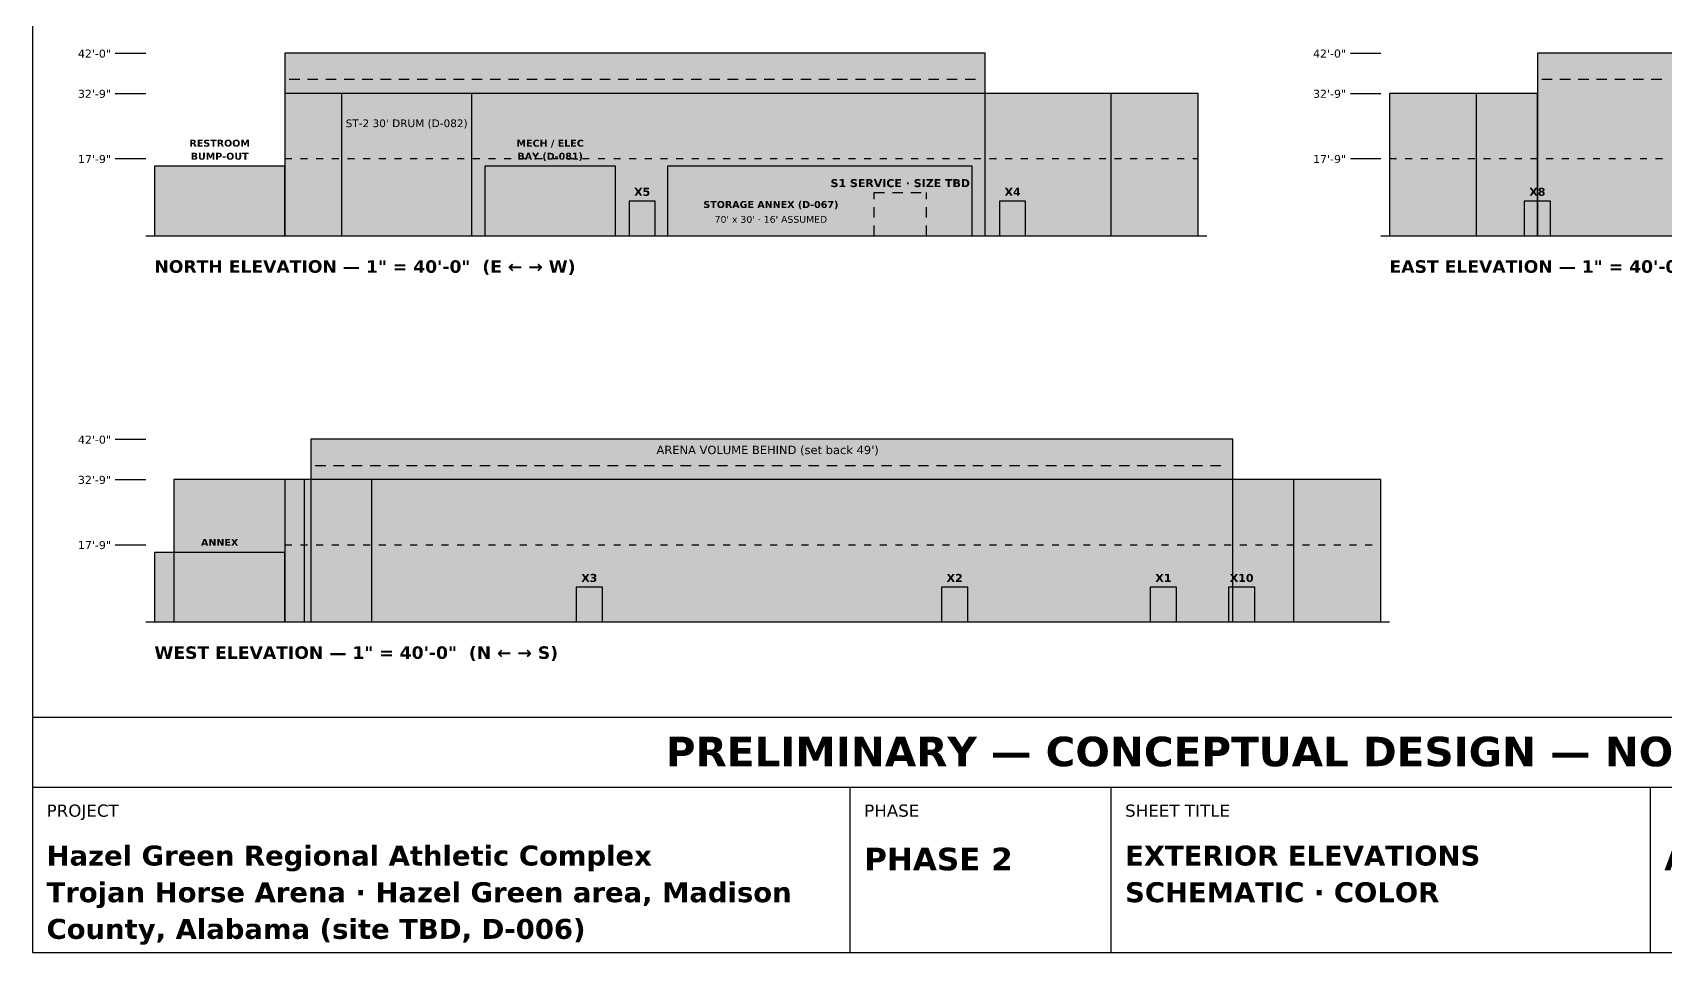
# Model space of a CAD drawing. Header units: inches. Extents: x 0.4 to 16.5, y 0.5 to 10.5.
# Drawn here: x 0.5 to 9.89, y 0.5 to 5.79 of the extents above; entities that cross this region are included whole.
import ezdxf
from ezdxf.enums import TextEntityAlignment as Align

# ---------------------------------------------------------------- set-up
doc = ezdxf.new("R2010")
doc.units = ezdxf.units.IN
doc.header["$MEASUREMENT"] = 0
for name, color, linetype in [('A-ELEV-DATM', 7, 'Continuous'), ('A-ELEV-DOOR', 7, 'Continuous'), ('A-ELEV-FILL', 7, 'Continuous'), ('A-ELEV-HIDN', 7, 'Continuous'), ('A-ELEV-IDEN', 7, 'Continuous'), ('A-ELEV-OTLN', 7, 'Continuous'), ('G-ANNO-TTLB', 7, 'Continuous')]:
    doc.layers.add(name, color=color, linetype=linetype)
doc.styles.add('KS-BOLD', font='DejaVuSans-Bold.ttf')
doc.styles.add('KS-REG', font='DejaVuSans.ttf')

msp = doc.modelspace()

# ---------------------------------------------------------------- hatches: boundary and pattern name
at = {"layer": 'A-ELEV-DOOR', "true_color": 0x5a5a5a}
for points in [[(3.9287, 4.62), (4.0788, 4.62), (4.0788, 4.82), (3.9287, 4.82)], [(6.0583, 4.62), (6.2083, 4.62), (6.2083, 4.82), (6.0583, 4.82)], [(9.075, 4.62), (9.225, 4.62), (9.225, 4.82), (9.075, 4.82)], [(3.625, 2.4), (3.775, 2.4), (3.775, 2.6), (3.625, 2.6)], [(5.725, 2.4), (5.875, 2.4), (5.875, 2.6), (5.725, 2.6)], [(6.925, 2.4), (7.075, 2.4), (7.075, 2.6), (6.925, 2.6)], [(7.375, 2.4), (7.525, 2.4), (7.525, 2.6), (7.375, 2.6)]]:
    msp.add_hatch(color=7, dxfattribs=at).paths.add_polyline_path(points)
at = {"layer": 'A-ELEV-FILL', "true_color": 0xcdcdcd}
for points in [[(1.95, 4.62), (5.975, 4.62), (5.975, 5.67), (1.95, 5.67)], [(9.15, 4.62), (14.45, 4.62), (14.45, 5.67), (9.15, 5.67)], [(2.1, 2.4), (7.4, 2.4), (7.4, 3.45), (2.1, 3.45)]]:
    msp.add_hatch(color=7, dxfattribs=at).paths.add_polyline_path(points)
at = {"layer": 'A-ELEV-FILL', "true_color": 0xe4e4e4}
for points in [[(1.95, 4.62), (7.2, 4.62), (7.2, 5.4388), (1.95, 5.4388)], [(2.275, 4.62), (3.025, 4.62), (3.025, 5.4388), (2.275, 5.4388)], [(8.3, 4.62), (9.15, 4.62), (9.15, 5.4388), (8.3, 5.4388)], [(1.2, 4.62), (1.95, 4.62), (1.95, 5.02), (1.2, 5.02)], [(3.1, 4.62), (3.85, 4.62), (3.85, 5.02), (3.1, 5.02)], [(4.15, 4.62), (5.9, 4.62), (5.9, 5.02), (4.15, 5.02)], [(1.3125, 2.4), (2.0625, 2.4), (2.0625, 3.2188), (1.3125, 3.2188)], [(1.95, 2.4), (8.25, 2.4), (8.25, 3.2188), (1.95, 3.2188)], [(1.2, 2.4), (1.95, 2.4), (1.95, 2.8), (1.2, 2.8)], [(1.2, 2.4), (1.95, 2.4), (1.95, 2.8), (1.2, 2.8)]]:
    msp.add_hatch(color=7, dxfattribs=at).paths.add_polyline_path(points)

# ---------------------------------------------------------------- linework, layer by layer
at = {"layer": 'A-ELEV-DATM'}
for p, q in [((0.975, 5.67), (1.15, 5.67)), ((8.075, 5.67), (8.25, 5.67)), ((0.975, 5.4388), (1.15, 5.4388)), ((8.075, 5.4388), (8.25, 5.4388)), ((0.975, 5.0637), (1.15, 5.0637)), ((8.075, 5.0637), (8.25, 5.0637)), ((0.975, 3.45), (1.15, 3.45)), ((0.975, 3.2188), (1.15, 3.2188)), ((0.975, 2.8438), (1.15, 2.8438))]:
    msp.add_line(p, q, dxfattribs=at)
at = {"layer": 'A-ELEV-DOOR'}
for p, q in [((5.3375, 4.83), (5.3375, 4.87)), ((5.3375, 4.87), (5.3975, 4.87)), ((5.4425, 4.87), (5.5025, 4.87)), ((5.5475, 4.87), (5.6075, 4.87)), ((5.6375, 4.83), (5.6375, 4.87)), ((5.3375, 4.725), (5.3375, 4.785)), ((5.6375, 4.725), (5.6375, 4.785)), ((5.3375, 4.62), (5.3375, 4.68)), ((5.6375, 4.62), (5.6375, 4.68))]:
    msp.add_line(p, q, dxfattribs=at)
for points in [[(3.9287, 4.62), (4.0788, 4.62), (4.0788, 4.82), (3.9287, 4.82)], [(6.0583, 4.62), (6.2083, 4.62), (6.2083, 4.82), (6.0583, 4.82)], [(9.075, 4.62), (9.225, 4.62), (9.225, 4.82), (9.075, 4.82)], [(3.625, 2.4), (3.775, 2.4), (3.775, 2.6), (3.625, 2.6)], [(5.725, 2.4), (5.875, 2.4), (5.875, 2.6), (5.725, 2.6)], [(6.925, 2.4), (7.075, 2.4), (7.075, 2.6), (6.925, 2.6)], [(7.375, 2.4), (7.525, 2.4), (7.525, 2.6), (7.375, 2.6)]]:
    msp.add_lwpolyline(points, close=True, dxfattribs=at)
at = {"layer": 'A-ELEV-HIDN'}
for p, q in [((1.975, 5.52), (2.035, 5.52)), ((2.08, 5.52), (2.14, 5.52)), ((2.185, 5.52), (2.245, 5.52)), ((2.29, 5.52), (2.35, 5.52)), ((2.395, 5.52), (2.455, 5.52)), ((2.5, 5.52), (2.56, 5.52)), ((2.605, 5.52), (2.665, 5.52)), ((2.71, 5.52), (2.77, 5.52)), ((2.815, 5.52), (2.875, 5.52)), ((2.92, 5.52), (2.98, 5.52)), ((3.025, 5.52), (3.085, 5.52)), ((3.13, 5.52), (3.19, 5.52)), ((3.235, 5.52), (3.295, 5.52)), ((3.34, 5.52), (3.4, 5.52)), ((3.445, 5.52), (3.505, 5.52)), ((3.55, 5.52), (3.61, 5.52)), ((3.655, 5.52), (3.715, 5.52)), ((3.76, 5.52), (3.82, 5.52)), ((3.865, 5.52), (3.925, 5.52)), ((3.97, 5.52), (4.03, 5.52)), ((4.075, 5.52), (4.135, 5.52)), ((4.18, 5.52), (4.24, 5.52)), ((4.285, 5.52), (4.345, 5.52)), ((4.39, 5.52), (4.45, 5.52)), ((4.495, 5.52), (4.555, 5.52)), ((4.6, 5.52), (4.66, 5.52)), ((4.705, 5.52), (4.765, 5.52)), ((4.81, 5.52), (4.87, 5.52)), ((4.915, 5.52), (4.975, 5.52)), ((5.02, 5.52), (5.08, 5.52)), ((5.125, 5.52), (5.185, 5.52)), ((5.23, 5.52), (5.29, 5.52)), ((5.335, 5.52), (5.395, 5.52)), ((5.44, 5.52), (5.5, 5.52)), ((5.545, 5.52), (5.605, 5.52)), ((5.65, 5.52), (5.71, 5.52)), ((5.755, 5.52), (5.815, 5.52)), ((5.86, 5.52), (5.92, 5.52)), ((9.175, 5.52), (9.235, 5.52)), ((9.28, 5.52), (9.34, 5.52)), ((9.385, 5.52), (9.445, 5.52)), ((9.49, 5.52), (9.55, 5.52)), ((9.595, 5.52), (9.655, 5.52)), ((9.7, 5.52), (9.76, 5.52)), ((9.805, 5.52), (9.865, 5.52)), ((1.95, 5.0637), (1.99, 5.0637)), ((2.04, 5.0637), (2.08, 5.0637)), ((2.13, 5.0637), (2.17, 5.0637)), ((2.22, 5.0637), (2.26, 5.0637)), ((2.31, 5.0637), (2.35, 5.0637)), ((2.4, 5.0637), (2.44, 5.0637)), ((2.49, 5.0637), (2.53, 5.0637)), ((2.58, 5.0637), (2.62, 5.0637)), ((2.67, 5.0637), (2.71, 5.0637)), ((2.76, 5.0637), (2.8, 5.0637)), ((2.85, 5.0637), (2.89, 5.0637)), ((2.94, 5.0637), (2.98, 5.0637)), ((3.03, 5.0637), (3.07, 5.0637)), ((3.12, 5.0637), (3.16, 5.0637)), ((3.21, 5.0637), (3.25, 5.0637)), ((3.3, 5.0637), (3.34, 5.0637)), ((3.39, 5.0637), (3.43, 5.0637)), ((3.48, 5.0637), (3.52, 5.0637)), ((3.57, 5.0637), (3.61, 5.0637)), ((3.66, 5.0637), (3.7, 5.0637)), ((3.75, 5.0637), (3.79, 5.0637)), ((3.84, 5.0637), (3.88, 5.0637)), ((3.93, 5.0637), (3.97, 5.0637)), ((4.02, 5.0637), (4.06, 5.0637)), ((4.11, 5.0637), (4.15, 5.0637)), ((4.2, 5.0637), (4.24, 5.0637)), ((4.29, 5.0637), (4.33, 5.0637)), ((4.38, 5.0637), (4.42, 5.0637)), ((4.47, 5.0637), (4.51, 5.0637)), ((4.56, 5.0637), (4.6, 5.0637)), ((4.65, 5.0637), (4.69, 5.0637)), ((4.74, 5.0637), (4.78, 5.0637)), ((4.83, 5.0637), (4.87, 5.0637)), ((4.92, 5.0637), (4.96, 5.0637)), ((5.01, 5.0637), (5.05, 5.0637)), ((5.1, 5.0637), (5.14, 5.0637)), ((5.19, 5.0637), (5.23, 5.0637)), ((5.28, 5.0637), (5.32, 5.0637)), ((5.37, 5.0637), (5.41, 5.0637)), ((5.46, 5.0637), (5.5, 5.0637)), ((5.55, 5.0637), (5.59, 5.0637)), ((5.64, 5.0637), (5.68, 5.0637)), ((5.73, 5.0637), (5.77, 5.0637)), ((5.82, 5.0637), (5.86, 5.0637)), ((5.91, 5.0637), (5.95, 5.0637)), ((6, 5.0637), (6.04, 5.0637)), ((6.09, 5.0637), (6.13, 5.0637)), ((6.18, 5.0637), (6.22, 5.0637)), ((6.27, 5.0637), (6.31, 5.0637)), ((6.36, 5.0637), (6.4, 5.0637)), ((6.45, 5.0637), (6.49, 5.0637)), ((6.54, 5.0637), (6.58, 5.0637)), ((6.63, 5.0637), (6.67, 5.0637)), ((6.72, 5.0637), (6.76, 5.0637)), ((6.81, 5.0637), (6.85, 5.0637)), ((6.9, 5.0637), (6.94, 5.0637)), ((6.99, 5.0637), (7.03, 5.0637)), ((7.08, 5.0637), (7.12, 5.0637)), ((7.17, 5.0637), (7.2, 5.0637)), ((8.3, 5.0637), (8.34, 5.0637)), ((8.39, 5.0637), (8.43, 5.0637)), ((8.48, 5.0637), (8.52, 5.0637)), ((8.57, 5.0637), (8.61, 5.0637)), ((8.66, 5.0637), (8.7, 5.0637)), ((8.75, 5.0637), (8.79, 5.0637)), ((8.84, 5.0637), (8.88, 5.0637)), ((8.93, 5.0637), (8.97, 5.0637)), ((9.02, 5.0637), (9.06, 5.0637)), ((9.11, 5.0637), (9.15, 5.0637)), ((9.2, 5.0637), (9.24, 5.0637)), ((9.29, 5.0637), (9.33, 5.0637)), ((9.38, 5.0637), (9.42, 5.0637)), ((9.47, 5.0637), (9.51, 5.0637)), ((9.56, 5.0637), (9.6, 5.0637)), ((9.65, 5.0637), (9.69, 5.0637)), ((9.74, 5.0637), (9.78, 5.0637)), ((9.83, 5.0637), (9.87, 5.0637)), ((2.125, 3.3), (2.185, 3.3)), ((2.23, 3.3), (2.29, 3.3)), ((2.335, 3.3), (2.395, 3.3)), ((2.44, 3.3), (2.5, 3.3)), ((2.545, 3.3), (2.605, 3.3)), ((2.65, 3.3), (2.71, 3.3)), ((2.755, 3.3), (2.815, 3.3)), ((2.86, 3.3), (2.92, 3.3)), ((2.965, 3.3), (3.025, 3.3)), ((3.07, 3.3), (3.13, 3.3)), ((3.175, 3.3), (3.235, 3.3)), ((3.28, 3.3), (3.34, 3.3)), ((3.385, 3.3), (3.445, 3.3)), ((3.49, 3.3), (3.55, 3.3)), ((3.595, 3.3), (3.655, 3.3)), ((3.7, 3.3), (3.76, 3.3)), ((3.805, 3.3), (3.865, 3.3)), ((3.91, 3.3), (3.97, 3.3)), ((4.015, 3.3), (4.075, 3.3)), ((4.12, 3.3), (4.18, 3.3)), ((4.225, 3.3), (4.285, 3.3)), ((4.33, 3.3), (4.39, 3.3)), ((4.435, 3.3), (4.495, 3.3)), ((4.54, 3.3), (4.6, 3.3)), ((4.645, 3.3), (4.705, 3.3)), ((4.75, 3.3), (4.81, 3.3)), ((4.855, 3.3), (4.915, 3.3)), ((4.96, 3.3), (5.02, 3.3)), ((5.065, 3.3), (5.125, 3.3)), ((5.17, 3.3), (5.23, 3.3)), ((5.275, 3.3), (5.335, 3.3)), ((5.38, 3.3), (5.44, 3.3)), ((5.485, 3.3), (5.545, 3.3)), ((5.59, 3.3), (5.65, 3.3)), ((5.695, 3.3), (5.755, 3.3)), ((5.8, 3.3), (5.86, 3.3)), ((5.905, 3.3), (5.965, 3.3)), ((6.01, 3.3), (6.07, 3.3)), ((6.115, 3.3), (6.175, 3.3)), ((6.22, 3.3), (6.28, 3.3)), ((6.325, 3.3), (6.385, 3.3)), ((6.43, 3.3), (6.49, 3.3)), ((6.535, 3.3), (6.595, 3.3)), ((6.64, 3.3), (6.7, 3.3)), ((6.745, 3.3), (6.805, 3.3)), ((6.85, 3.3), (6.91, 3.3)), ((6.955, 3.3), (7.015, 3.3)), ((7.06, 3.3), (7.12, 3.3)), ((7.165, 3.3), (7.225, 3.3)), ((7.27, 3.3), (7.33, 3.3)), ((7.375, 3.3), (7.375, 3.3)), ((1.95, 2.8438), (1.99, 2.8438)), ((2.04, 2.8438), (2.08, 2.8438)), ((2.13, 2.8438), (2.17, 2.8438)), ((2.22, 2.8438), (2.26, 2.8438)), ((2.31, 2.8438), (2.35, 2.8438)), ((2.4, 2.8438), (2.44, 2.8438)), ((2.49, 2.8438), (2.53, 2.8438)), ((2.58, 2.8438), (2.62, 2.8438)), ((2.67, 2.8438), (2.71, 2.8438)), ((2.76, 2.8438), (2.8, 2.8438)), ((2.85, 2.8438), (2.89, 2.8438)), ((2.94, 2.8438), (2.98, 2.8438)), ((3.03, 2.8438), (3.07, 2.8438)), ((3.12, 2.8438), (3.16, 2.8438)), ((3.21, 2.8438), (3.25, 2.8438)), ((3.3, 2.8438), (3.34, 2.8438)), ((3.39, 2.8438), (3.43, 2.8438)), ((3.48, 2.8438), (3.52, 2.8438)), ((3.57, 2.8438), (3.61, 2.8438)), ((3.66, 2.8438), (3.7, 2.8438)), ((3.75, 2.8438), (3.79, 2.8438)), ((3.84, 2.8438), (3.88, 2.8438)), ((3.93, 2.8438), (3.97, 2.8438)), ((4.02, 2.8438), (4.06, 2.8438)), ((4.11, 2.8438), (4.15, 2.8438)), ((4.2, 2.8438), (4.24, 2.8438)), ((4.29, 2.8438), (4.33, 2.8438)), ((4.38, 2.8438), (4.42, 2.8438)), ((4.47, 2.8438), (4.51, 2.8438)), ((4.56, 2.8438), (4.6, 2.8438)), ((4.65, 2.8438), (4.69, 2.8438)), ((4.74, 2.8438), (4.78, 2.8438)), ((4.83, 2.8438), (4.87, 2.8438)), ((4.92, 2.8438), (4.96, 2.8438)), ((5.01, 2.8438), (5.05, 2.8438)), ((5.1, 2.8438), (5.14, 2.8438)), ((5.19, 2.8438), (5.23, 2.8438)), ((5.28, 2.8438), (5.32, 2.8438)), ((5.37, 2.8438), (5.41, 2.8438)), ((5.46, 2.8438), (5.5, 2.8438)), ((5.55, 2.8438), (5.59, 2.8438)), ((5.64, 2.8438), (5.68, 2.8438)), ((5.73, 2.8438), (5.77, 2.8438)), ((5.82, 2.8438), (5.86, 2.8438)), ((5.91, 2.8438), (5.95, 2.8438)), ((6, 2.8438), (6.04, 2.8438)), ((6.09, 2.8438), (6.13, 2.8438)), ((6.18, 2.8438), (6.22, 2.8438)), ((6.27, 2.8438), (6.31, 2.8438)), ((6.36, 2.8438), (6.4, 2.8438)), ((6.45, 2.8438), (6.49, 2.8438)), ((6.54, 2.8438), (6.58, 2.8438)), ((6.63, 2.8438), (6.67, 2.8438)), ((6.72, 2.8438), (6.76, 2.8438)), ((6.81, 2.8438), (6.85, 2.8438)), ((6.9, 2.8438), (6.94, 2.8438)), ((6.99, 2.8438), (7.03, 2.8438)), ((7.08, 2.8438), (7.12, 2.8438)), ((7.17, 2.8438), (7.21, 2.8438)), ((7.26, 2.8438), (7.3, 2.8438)), ((7.35, 2.8438), (7.39, 2.8438)), ((7.44, 2.8438), (7.48, 2.8438)), ((7.53, 2.8438), (7.57, 2.8438)), ((7.62, 2.8438), (7.66, 2.8438)), ((7.71, 2.8438), (7.75, 2.8438)), ((7.8, 2.8438), (7.84, 2.8438)), ((7.89, 2.8438), (7.93, 2.8438)), ((7.98, 2.8438), (8.02, 2.8438)), ((8.07, 2.8438), (8.11, 2.8438)), ((8.16, 2.8438), (8.2, 2.8438)), ((8.25, 2.8438), (8.25, 2.8438))]:
    msp.add_line(p, q, dxfattribs=at)
at = {"layer": 'A-ELEV-OTLN'}
for p, q in [((6.7, 4.62), (6.7, 5.4388)), ((8.8, 4.62), (8.8, 5.4388)), ((1.15, 4.62), (7.25, 4.62)), ((8.25, 4.62), (15.4, 4.62)), ((2.45, 2.4), (2.45, 3.2188)), ((7.75, 2.4), (7.75, 3.2188)), ((1.15, 2.4), (8.3, 2.4))]:
    msp.add_line(p, q, dxfattribs=at)
for points in [[(1.95, 4.62), (5.975, 4.62), (5.975, 5.67), (1.95, 5.67)], [(9.15, 4.62), (14.45, 4.62), (14.45, 5.67), (9.15, 5.67)], [(1.95, 4.62), (7.2, 4.62), (7.2, 5.4388), (1.95, 5.4388)], [(2.275, 4.62), (3.025, 4.62), (3.025, 5.4388), (2.275, 5.4388)], [(8.3, 4.62), (9.15, 4.62), (9.15, 5.4388), (8.3, 5.4388)], [(1.2, 4.62), (1.95, 4.62), (1.95, 5.02), (1.2, 5.02)], [(3.1, 4.62), (3.85, 4.62), (3.85, 5.02), (3.1, 5.02)], [(4.15, 4.62), (5.9, 4.62), (5.9, 5.02), (4.15, 5.02)], [(2.1, 2.4), (7.4, 2.4), (7.4, 3.45), (2.1, 3.45)], [(1.3125, 2.4), (2.0625, 2.4), (2.0625, 3.2188), (1.3125, 3.2188)], [(1.95, 2.4), (8.25, 2.4), (8.25, 3.2188), (1.95, 3.2188)], [(1.2, 2.4), (1.95, 2.4), (1.95, 2.8), (1.2, 2.8)], [(1.2, 2.4), (1.95, 2.4), (1.95, 2.8), (1.2, 2.8)]]:
    msp.add_lwpolyline(points, close=True, dxfattribs=at)
at = {"layer": 'G-ANNO-TTLB'}
for p, q in [((0.5, 1.45), (16.5, 1.45)), ((5.2, 0.5), (5.2, 1.45)), ((6.7, 0.5), (6.7, 1.45)), ((9.8, 0.5), (9.8, 1.45))]:
    msp.add_line(p, q, dxfattribs=at)
for points in [[(0.5, 0.5), (16.5, 0.5), (16.5, 10.5), (0.5, 10.5)], [(0.5, 1.45), (16.5, 1.45), (16.5, 1.85), (0.5, 1.85)]]:
    msp.add_lwpolyline(points, close=True, dxfattribs=at)

# ---------------------------------------------------------------- texts
at = {"layer": 'A-ELEV-DATM', "style": 'KS-REG'}
for s, p in [('42\'-0"', (0.95, 5.645)), ('42\'-0"', (8.05, 5.645)), ('32\'-9"', (0.95, 5.4138)), ('32\'-9"', (8.05, 5.4138)), ('17\'-9"', (0.95, 5.0387)), ('17\'-9"', (8.05, 5.0387)), ('42\'-0"', (0.95, 3.425)), ('32\'-9"', (0.95, 3.1938)), ('17\'-9"', (0.95, 2.8188))]:
    msp.add_text(s, height=0.046, dxfattribs=at).set_placement(p, align=Align.RIGHT)
at = {"layer": 'A-ELEV-IDEN'}
for s, height, style, p in [("ST-2 30' DRUM (D-082)", 0.044, 'KS-REG', (2.65, 5.245)), ('RESTROOM', 0.04, 'KS-BOLD', (1.575, 5.1325)), ('MECH / ELEC', 0.04, 'KS-BOLD', (3.475, 5.1325)), ('BUMP-OUT', 0.04, 'KS-BOLD', (1.575, 5.0575)), ('BAY (D-081)', 0.04, 'KS-BOLD', (3.475, 5.0575)), ('X5', 0.046, 'KS-BOLD', (4.0038, 4.85)), ('S1 SERVICE · SIZE TBD', 0.046, 'KS-BOLD', (5.4875, 4.9)), ('X4', 0.046, 'KS-BOLD', (6.1333, 4.85)), ('X8', 0.046, 'KS-BOLD', (9.15, 4.85)), ('STORAGE ANNEX (D-067)', 0.04, 'KS-BOLD', (4.7438, 4.78)), ("70' x 30' · 16' ASSUMED", 0.039, 'KS-REG', (4.7438, 4.695)), ("ARENA VOLUME BEHIND (set back 49')", 0.048, 'KS-REG', (4.725, 3.365)), ('ANNEX', 0.04, 'KS-BOLD', (1.575, 2.8375)), ('X3', 0.046, 'KS-BOLD', (3.7, 2.63)), ('X2', 0.046, 'KS-BOLD', (5.8, 2.63)), ('X1', 0.046, 'KS-BOLD', (7, 2.63)), ('X10', 0.046, 'KS-BOLD', (7.45, 2.63))]:
    msp.add_text(s, height=height, dxfattribs=dict(at, style=style)).set_placement(p, align=Align.CENTER)
at = {"layer": 'A-ELEV-IDEN', "style": 'KS-BOLD'}
for s, p in [('NORTH ELEVATION — 1" = 40\'-0"  (E ← → W)', (1.2, 4.4075)), ('EAST ELEVATION — 1" = 40\'-0"  (S ← → N)', (8.3, 4.4075)), ('WEST ELEVATION — 1" = 40\'-0"  (N ← → S)', (1.2, 2.1875))]:
    msp.add_text(s, height=0.072, dxfattribs=at).set_placement(p)
at = {"layer": 'G-ANNO-TTLB', "style": 'KS-BOLD'}
msp.add_text('PRELIMINARY — CONCEPTUAL DESIGN — NOT FOR CONSTRUCTION', height=0.17, dxfattribs=at).set_placement((8.5, 1.57), align=Align.CENTER)
at = {"layer": 'G-ANNO-TTLB'}
for s, height, style, p in [('PROJECT', 0.07, 'KS-REG', (0.58, 1.28)), ('PHASE', 0.07, 'KS-REG', (5.28, 1.28)), ('SHEET TITLE', 0.07, 'KS-REG', (6.78, 1.28)), ('Hazel Green Regional Athletic Complex', 0.115, 'KS-BOLD', (0.58, 0.9992)), ('PHASE 2', 0.13, 'KS-BOLD', (5.28, 0.9717)), ('EXTERIOR ELEVATIONS', 0.115, 'KS-BOLD', (6.78, 0.9992)), ('AS', 0.13, 'KS-BOLD', (9.88, 0.9717)), ('Trojan Horse Arena · Hazel Green area, Madison', 0.115, 'KS-BOLD', (0.58, 0.7883)), ('SCHEMATIC · COLOR', 0.115, 'KS-BOLD', (6.78, 0.7883)), ('County, Alabama (site TBD, D-006)', 0.115, 'KS-BOLD', (0.58, 0.5775))]:
    msp.add_text(s, height=height, dxfattribs=dict(at, style=style)).set_placement(p)

doc.saveas('drawing.dxf')
